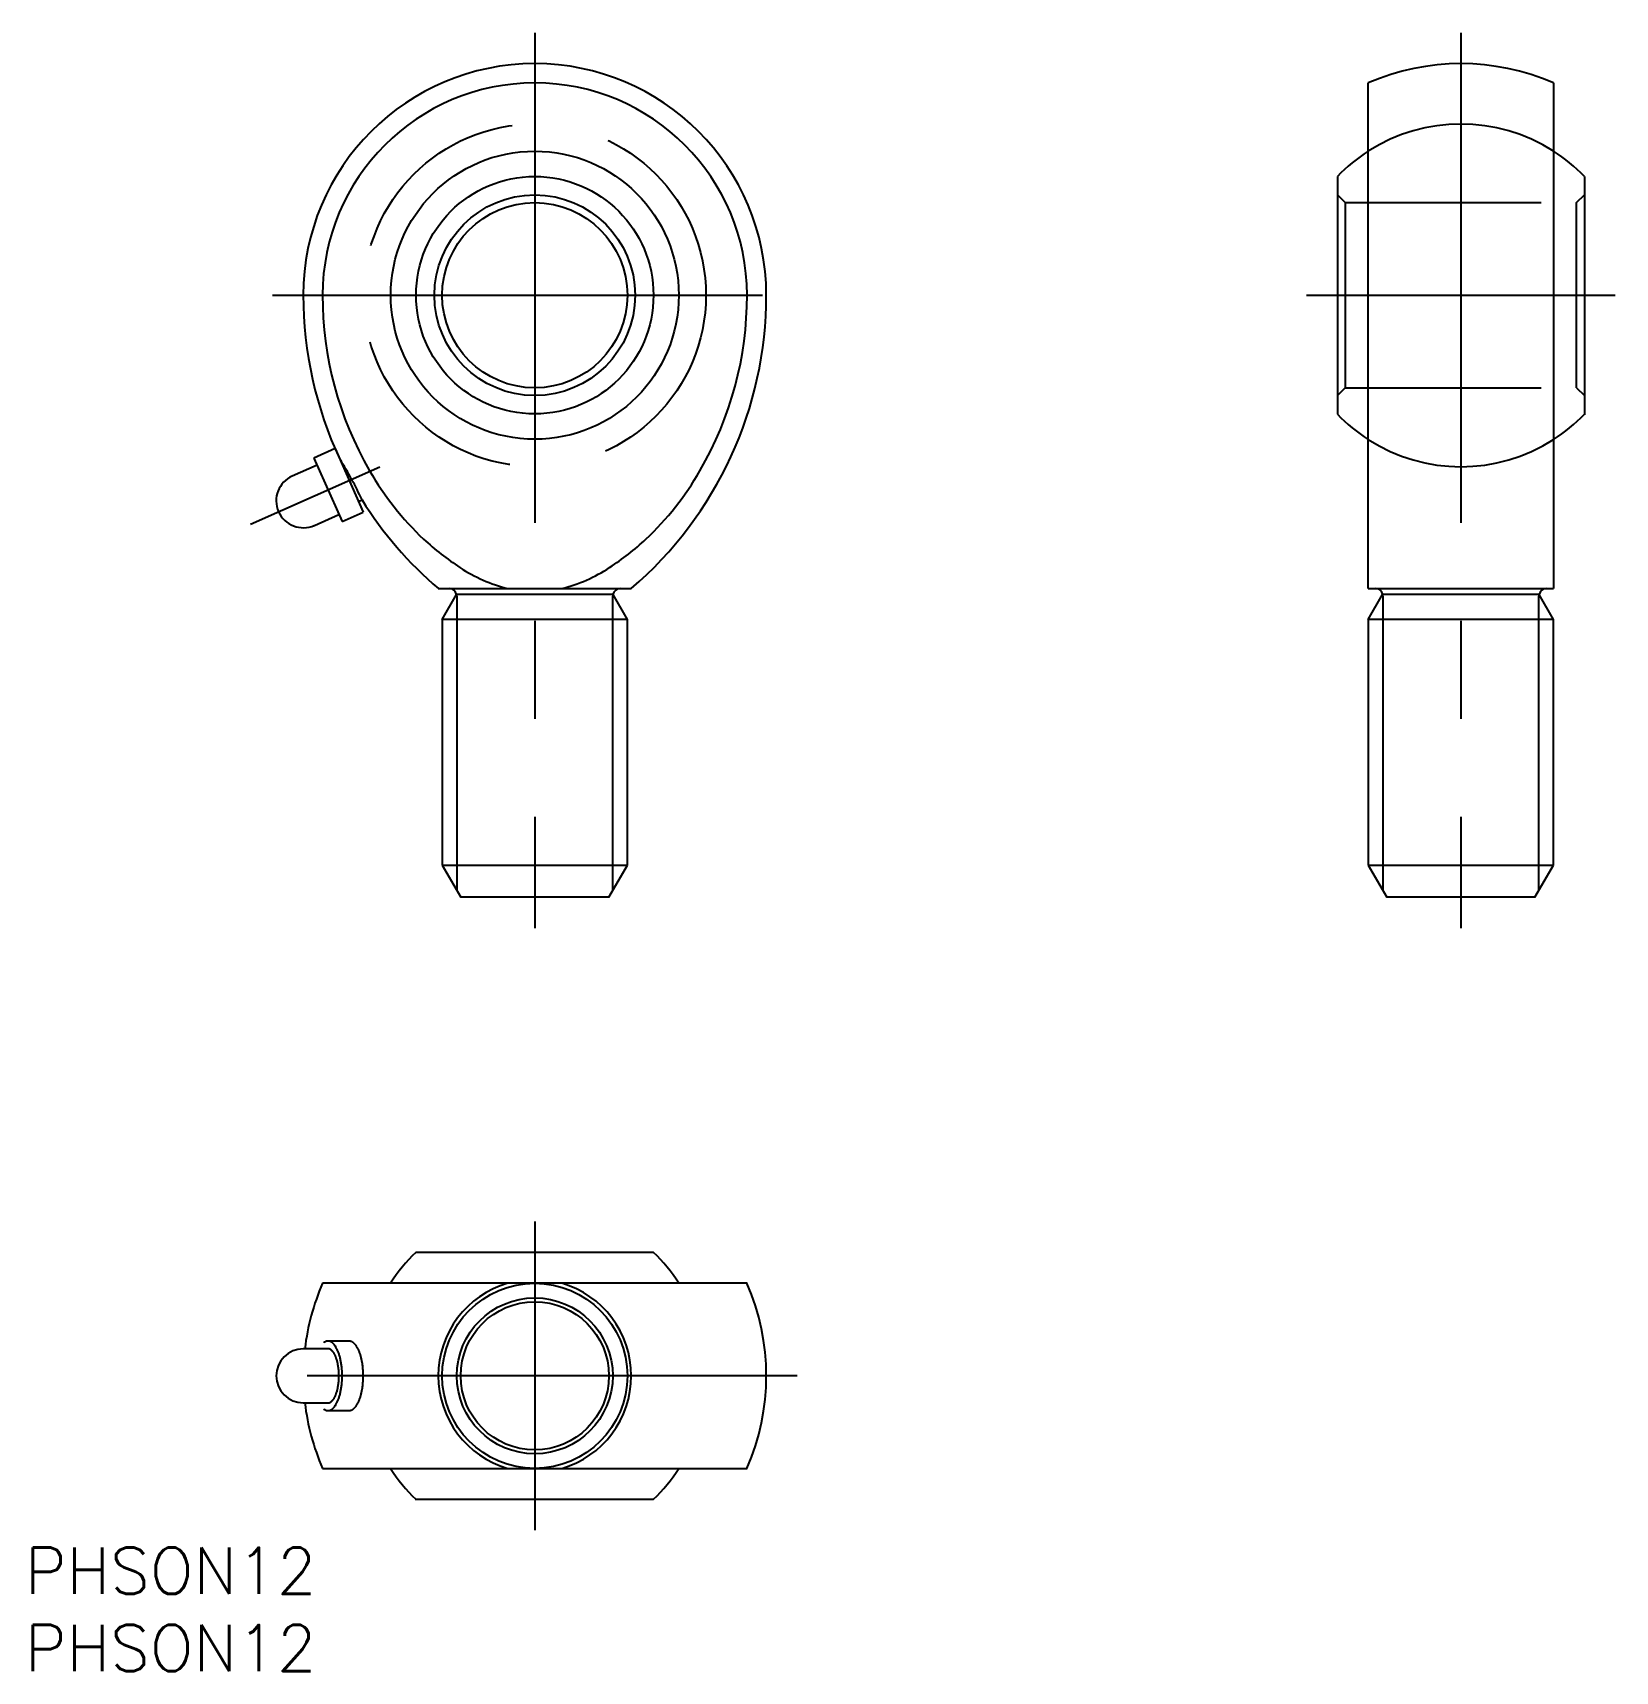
# Model space of a CAD drawing. Extents: x -33 to 70, y -19 to 87.
import ezdxf

# ---------------------------------------------------------------- set-up
doc = ezdxf.new("R2010")
doc.units = 0
doc.linetypes.add('CENTER', pattern=[50.8, 31.75, -6.35, 6.35, -6.35])
doc.linetypes.add('DASHED', pattern=[19.05, 12.7, -6.35])
doc.layers.get('0').update_dxf_attribs({"linetype": 'CONTINUOUS'})
doc.layers.add('CENTER', color=1, linetype='CENTER')
doc.styles.get("Standard").update_dxf_attribs({"font": 'txt.shx', "height": 3, "bigfont": 'bigfont.shx'})

msp = doc.modelspace()

# ---------------------------------------------------------------- linework, layer by layer
at = {"color": 7, "linetype": 'CONTINUOUS'}
for p, q in [((54, 51), (54, 83.75)), ((66, 83.75), (66, 51)), ((52, 77.69), (52, 62.29)), ((68, 77.69), (68, 62.26)), ((-12.94, 60.06), (-14.31, 59.45)), ((-14.31, 59.45), (-12.48, 55.34)), ((-12.94, 60.06), (-11.11, 55.95)), ((-14.11, 59), (-15.71, 58.28)), ((-12.63, 59.38), (-12.64, 59.38)), ((-11.42, 56.64), (-11.19, 56.74)), ((-14.28, 55.09), (-12.69, 55.8)), ((-12.48, 55.34), (-11.11, 55.95)), ((-6.25, 51), (6.25, 51)), ((54, 51), (66, 51)), ((-6, 49), (-5.07, 50.62)), ((5.07, 50.62), (-5.07, 50.62)), ((6, 49), (5.07, 50.62)), ((54, 49), (54.93, 50.62)), ((65.07, 50.62), (54.93, 50.62)), ((66, 49), (65.07, 50.62)), ((6, 49), (-6, 49)), ((-6, 49), (-6, 33.08)), ((6, 33.08), (6, 49)), ((54, 49), (54, 33.08)), ((66, 49), (54, 49)), ((66, 33.08), (66, 49)), ((-6, 33.08), (6, 33.08)), ((-6, 33.08), (-4.8, 31)), ((4.8, 31), (6, 33.08)), ((54, 33.08), (66, 33.08)), ((54, 33.08), (55.2, 31)), ((64.8, 31), (66, 33.08)), ((4.8, 31), (-4.8, 31)), ((64.8, 31), (55.2, 31)), ((7.69, 8), (-7.71, 8)), ((13.75, 6), (-13.75, 6)), ((-12.03, 2.25), (-13.4, 2.25)), ((-13.4, 1.75), (-15, 1.75)), ((-15, -1.75), (-13.4, -1.75)), ((-13.4, -2.25), (-12.03, -2.25)), ((-13.75, -6), (13.75, -6)), ((7.69, -8), (-7.74, -8))]:
    msp.add_line(p, q, dxfattribs=at)
at = {"color": 3, "linetype": 'DASHED'}
for p, q in [((52.5, 76), (52, 76.5)), ((67.5, 76), (68, 76.5)), ((52.5, 76), (67.5, 76)), ((52.5, 76), (52.5, 64)), ((67.5, 64), (67.5, 76)), ((52.5, 64), (52, 63.5)), ((52.5, 64), (67.5, 64)), ((67.5, 64), (68, 63.5))]:
    msp.add_line(p, q, dxfattribs=at)
at = {"color": 3, "linetype": 'CONTINUOUS'}
for p, q in [((-5.05, 50.5), (-5.05, 31.44)), ((5.05, 31.44), (5.05, 50.5)), ((54.95, 50.5), (54.95, 31.44)), ((65.05, 31.44), (65.05, 50.5))]:
    msp.add_line(p, q, dxfattribs=at)
at = {"color": 7, "linetype": 'CONTINUOUS'}
for points in [[(-13.68, -2.14, 0), (-13.66, -2.16, 0), (-13.63, -2.18, 0), (-13.6, -2.19, 0), (-13.58, -2.21, 0), (-13.55, -2.22, 0), (-13.53, -2.23, 0), (-13.5, -2.24, 0), (-13.47, -2.24, 0), (-13.44, -2.25, 0), (-13.42, -2.25, 0), (-13.39, -2.25, 0), (-13.36, -2.25, 0), (-13.34, -2.25, 0), (-13.31, -2.24, 0), (-13.28, -2.23, 0), (-13.26, -2.22, 0), (-13.23, -2.21, 0), (-13.2, -2.2, 0), (-13.18, -2.18, 0), (-13.15, -2.17, 0), (-13.12, -2.15, 0), (-13.1, -2.13, 0), (-13.07, -2.1, 0), (-13.05, -2.08, 0), (-13.02, -2.05, 0), (-13, -2.03, 0), (-12.97, -2, 0), (-12.95, -1.97, 0), (-12.93, -1.93, 0), (-12.9, -1.9, 0), (-12.88, -1.86, 0), (-12.86, -1.82, 0), (-12.84, -1.78, 0), (-12.82, -1.74, 0), (-12.8, -1.7, 0), (-12.78, -1.65, 0), (-12.76, -1.61, 0), (-12.74, -1.56, 0), (-12.72, -1.51, 0), (-12.7, -1.46, 0), (-12.68, -1.41, 0), (-12.67, -1.36, 0), (-12.65, -1.31, 0), (-12.64, -1.25, 0), (-12.62, -1.2, 0), (-12.61, -1.14, 0), (-12.59, -1.08, 0), (-12.58, -1.02, 0), (-12.57, -0.96, 0), (-12.56, -0.9, 0), (-12.55, -0.84, 0), (-12.54, -0.78, 0), (-12.53, -0.72, 0), (-12.52, -0.65, 0), (-12.51, -0.59, 0), (-12.51, -0.53, 0), (-12.5, -0.46, 0), (-12.5, -0.4, 0), (-12.49, -0.33, 0), (-12.49, -0.26, 0), (-12.49, -0.2, 0), (-12.48, -0.13, 0), (-12.48, -0.07, 0), (-12.48, 0, 0), (-12.48, 0.07, 0), (-12.48, 0.13, 0), (-12.49, 0.2, 0), (-12.49, 0.26, 0), (-12.49, 0.33, 0), (-12.5, 0.4, 0), (-12.5, 0.46, 0), (-12.51, 0.53, 0), (-12.51, 0.59, 0), (-12.52, 0.65, 0), (-12.53, 0.72, 0), (-12.54, 0.78, 0), (-12.55, 0.84, 0), (-12.56, 0.9, 0), (-12.57, 0.96, 0), (-12.58, 1.02, 0), (-12.59, 1.08, 0), (-12.61, 1.14, 0), (-12.62, 1.2, 0), (-12.64, 1.25, 0), (-12.65, 1.31, 0), (-12.67, 1.36, 0), (-12.68, 1.41, 0), (-12.7, 1.46, 0), (-12.72, 1.51, 0), (-12.74, 1.56, 0), (-12.76, 1.61, 0), (-12.78, 1.65, 0), (-12.8, 1.7, 0), (-12.82, 1.74, 0), (-12.84, 1.78, 0), (-12.86, 1.82, 0), (-12.88, 1.86, 0), (-12.9, 1.9, 0), (-12.93, 1.93, 0), (-12.95, 1.97, 0), (-12.97, 2, 0), (-13, 2.03, 0), (-13.02, 2.05, 0), (-13.05, 2.08, 0), (-13.07, 2.1, 0), (-13.1, 2.13, 0), (-13.12, 2.15, 0), (-13.15, 2.17, 0), (-13.18, 2.18, 0), (-13.2, 2.2, 0), (-13.23, 2.21, 0), (-13.26, 2.22, 0), (-13.28, 2.23, 0), (-13.31, 2.24, 0), (-13.34, 2.25, 0), (-13.36, 2.25, 0), (-13.39, 2.25, 0), (-13.42, 2.25, 0), (-13.44, 2.25, 0), (-13.47, 2.24, 0), (-13.5, 2.24, 0), (-13.53, 2.23, 0), (-13.55, 2.22, 0), (-13.58, 2.21, 0), (-13.6, 2.19, 0), (-13.63, 2.18, 0), (-13.66, 2.16, 0), (-13.68, 2.14, 0)], [(-12.03, -2.25, 0), (-12, -2.25, 0), (-11.98, -2.25, 0), (-11.96, -2.24, 0), (-11.94, -2.24, 0), (-11.91, -2.23, 0), (-11.89, -2.23, 0), (-11.87, -2.22, 0), (-11.85, -2.21, 0), (-11.83, -2.2, 0), (-11.8, -2.18, 0), (-11.78, -2.17, 0), (-11.76, -2.15, 0), (-11.74, -2.14, 0), (-11.72, -2.12, 0), (-11.7, -2.1, 0), (-11.68, -2.08, 0), (-11.66, -2.06, 0), (-11.64, -2.03, 0), (-11.62, -2.01, 0), (-11.6, -1.98, 0), (-11.58, -1.96, 0), (-11.56, -1.93, 0), (-11.54, -1.9, 0), (-11.52, -1.87, 0), (-11.5, -1.84, 0), (-11.48, -1.81, 0), (-11.46, -1.77, 0), (-11.45, -1.74, 0), (-11.43, -1.7, 0), (-11.41, -1.67, 0), (-11.4, -1.63, 0), (-11.38, -1.59, 0), (-11.36, -1.55, 0), (-11.35, -1.51, 0), (-11.33, -1.47, 0), (-11.32, -1.43, 0), (-11.3, -1.38, 0), (-11.29, -1.34, 0), (-11.28, -1.3, 0), (-11.27, -1.25, 0), (-11.25, -1.2, 0), (-11.24, -1.16, 0), (-11.23, -1.11, 0), (-11.22, -1.06, 0), (-11.21, -1.01, 0), (-11.2, -0.96, 0), (-11.19, -0.91, 0), (-11.18, -0.86, 0), (-11.17, -0.81, 0), (-11.16, -0.76, 0), (-11.16, -0.71, 0), (-11.15, -0.65, 0), (-11.14, -0.6, 0), (-11.14, -0.55, 0), (-11.13, -0.49, 0), (-11.13, -0.44, 0), (-11.12, -0.38, 0), (-11.12, -0.33, 0), (-11.12, -0.28, 0), (-11.12, -0.22, 0), (-11.11, -0.17, 0), (-11.11, -0.11, 0), (-11.11, -0.06, 0), (-11.11, 0, 0), (-11.11, 0.06, 0), (-11.11, 0.11, 0), (-11.11, 0.17, 0), (-11.12, 0.22, 0), (-11.12, 0.28, 0), (-11.12, 0.33, 0), (-11.12, 0.38, 0), (-11.13, 0.44, 0), (-11.13, 0.49, 0), (-11.14, 0.55, 0), (-11.14, 0.6, 0), (-11.15, 0.65, 0), (-11.16, 0.71, 0), (-11.16, 0.76, 0), (-11.17, 0.81, 0), (-11.18, 0.86, 0), (-11.19, 0.91, 0), (-11.2, 0.96, 0), (-11.21, 1.01, 0), (-11.22, 1.06, 0), (-11.23, 1.11, 0), (-11.24, 1.16, 0), (-11.25, 1.2, 0), (-11.27, 1.25, 0), (-11.28, 1.3, 0), (-11.29, 1.34, 0), (-11.3, 1.38, 0), (-11.32, 1.43, 0), (-11.33, 1.47, 0), (-11.35, 1.51, 0), (-11.36, 1.55, 0), (-11.38, 1.59, 0), (-11.4, 1.63, 0), (-11.41, 1.67, 0), (-11.43, 1.7, 0), (-11.45, 1.74, 0), (-11.46, 1.77, 0), (-11.48, 1.81, 0), (-11.5, 1.84, 0), (-11.52, 1.87, 0), (-11.54, 1.9, 0), (-11.56, 1.93, 0), (-11.58, 1.96, 0), (-11.6, 1.98, 0), (-11.62, 2.01, 0), (-11.64, 2.03, 0), (-11.66, 2.06, 0), (-11.68, 2.08, 0), (-11.7, 2.1, 0), (-11.72, 2.12, 0), (-11.74, 2.14, 0), (-11.76, 2.15, 0), (-11.78, 2.17, 0), (-11.8, 2.18, 0), (-11.83, 2.2, 0), (-11.85, 2.21, 0), (-11.87, 2.22, 0), (-11.89, 2.23, 0), (-11.91, 2.23, 0), (-11.94, 2.24, 0), (-11.96, 2.24, 0), (-11.98, 2.25, 0), (-12, 2.25, 0), (-12.03, 2.25, 0)], [(-13.4, -1.75, 0), (-13.38, -1.75, 0), (-13.36, -1.75, 0), (-13.34, -1.75, 0), (-13.33, -1.74, 0), (-13.31, -1.74, 0), (-13.29, -1.73, 0), (-13.28, -1.72, 0), (-13.26, -1.72, 0), (-13.24, -1.71, 0), (-13.22, -1.7, 0), (-13.21, -1.69, 0), (-13.19, -1.67, 0), (-13.17, -1.66, 0), (-13.16, -1.65, 0), (-13.14, -1.63, 0), (-13.12, -1.62, 0), (-13.11, -1.6, 0), (-13.09, -1.58, 0), (-13.08, -1.56, 0), (-13.06, -1.54, 0), (-13.05, -1.52, 0), (-13.03, -1.5, 0), (-13.02, -1.48, 0), (-13, -1.46, 0), (-12.99, -1.43, 0), (-12.97, -1.41, 0), (-12.96, -1.38, 0), (-12.95, -1.35, 0), (-12.93, -1.33, 0), (-12.92, -1.3, 0), (-12.91, -1.27, 0), (-12.89, -1.24, 0), (-12.88, -1.21, 0), (-12.87, -1.18, 0), (-12.86, -1.14, 0), (-12.85, -1.11, 0), (-12.84, -1.08, 0), (-12.83, -1.04, 0), (-12.81, -1.01, 0), (-12.8, -0.97, 0), (-12.8, -0.94, 0), (-12.79, -0.9, 0), (-12.78, -0.86, 0), (-12.77, -0.82, 0), (-12.76, -0.79, 0), (-12.75, -0.75, 0), (-12.75, -0.71, 0), (-12.74, -0.67, 0), (-12.73, -0.63, 0), (-12.73, -0.59, 0), (-12.72, -0.55, 0), (-12.72, -0.51, 0), (-12.71, -0.47, 0), (-12.71, -0.43, 0), (-12.7, -0.38, 0), (-12.7, -0.34, 0), (-12.7, -0.3, 0), (-12.69, -0.26, 0), (-12.69, -0.21, 0), (-12.69, -0.17, 0), (-12.69, -0.13, 0), (-12.69, -0.09, 0), (-12.69, -0.04, 0), (-12.69, 0, 0), (-12.69, 0.04, 0), (-12.69, 0.09, 0), (-12.69, 0.13, 0), (-12.69, 0.17, 0), (-12.69, 0.21, 0), (-12.69, 0.26, 0), (-12.7, 0.3, 0), (-12.7, 0.34, 0), (-12.7, 0.38, 0), (-12.71, 0.43, 0), (-12.71, 0.47, 0), (-12.72, 0.51, 0), (-12.72, 0.55, 0), (-12.73, 0.59, 0), (-12.73, 0.63, 0), (-12.74, 0.67, 0), (-12.75, 0.71, 0), (-12.75, 0.75, 0), (-12.76, 0.79, 0), (-12.77, 0.82, 0), (-12.78, 0.86, 0), (-12.79, 0.9, 0), (-12.8, 0.94, 0), (-12.8, 0.97, 0), (-12.81, 1.01, 0), (-12.83, 1.04, 0), (-12.84, 1.08, 0), (-12.85, 1.11, 0), (-12.86, 1.14, 0), (-12.87, 1.18, 0), (-12.88, 1.21, 0), (-12.89, 1.24, 0), (-12.91, 1.27, 0), (-12.92, 1.3, 0), (-12.93, 1.33, 0), (-12.95, 1.35, 0), (-12.96, 1.38, 0), (-12.97, 1.41, 0), (-12.99, 1.43, 0), (-13, 1.46, 0), (-13.02, 1.48, 0), (-13.03, 1.5, 0), (-13.05, 1.52, 0), (-13.06, 1.54, 0), (-13.08, 1.56, 0), (-13.09, 1.58, 0), (-13.11, 1.6, 0), (-13.12, 1.62, 0), (-13.14, 1.63, 0), (-13.16, 1.65, 0), (-13.17, 1.66, 0), (-13.19, 1.67, 0), (-13.21, 1.69, 0), (-13.22, 1.7, 0), (-13.24, 1.71, 0), (-13.26, 1.72, 0), (-13.28, 1.72, 0), (-13.29, 1.73, 0), (-13.31, 1.74, 0), (-13.33, 1.74, 0), (-13.34, 1.75, 0), (-13.36, 1.75, 0), (-13.38, 1.75, 0), (-13.4, 1.75, 0)]]:
    msp.add_polyline3d(points, dxfattribs=at)
at = {"color": 3, "linetype": 'DASHED'}
msp.add_circle((0, 70), 11.09, dxfattribs=at)
at = {"color": 7, "linetype": 'CONTINUOUS'}
for centre, radius in [((0, 70), 9.33), ((0, 70), 7.69), ((0, 70), 6.5), ((0, 70), 6), ((0, 0), 6), ((0, 0), 4.8)]:
    msp.add_circle(centre, radius, dxfattribs=at)
at = {"color": 3, "linetype": 'CONTINUOUS'}
msp.add_circle((0, 0), 5.05, dxfattribs=at)
at = {"color": 7, "linetype": 'CONTINUOUS'}
for centre, radius, start, end in [((0, 70), 15, 0, 180), ((60, 70), 15, 66.4218, 113.5782), ((0, 70), 13.75, 0, 180), ((60, 69.98), 11.11, 122.679, 136.0471), ((60, 69.98), 11.11, 43.9529, 57.321), ((10, 70), 25, 180, 205.1384), ((8.81, 69.96), 22.56, 179.8927, 210.1349), ((-10, 70), 25, 310.5358, 0), ((-8.81, 69.96), 22.56, 329.8651, 0.1073), ((60, 70), 11.11, 223.9529, 237.321), ((60, 70), 11.11, 302.679, 316.0471), ((-33.82, 46.12), 25, 25.1384, 32.0402), ((6.56, 68.65), 19.96, 210.1286, 226.4025), ((-6.56, 68.65), 19.96, 313.5975, 329.8714), ((-15, 56.69), 1.75, 114, 294), ((10, 70), 25, 212.0402, 229.4642), ((3.56, 65.54), 15.63, 226.4953, 237.4462), ((-3.56, 65.54), 15.63, 302.5538, 313.5047), ((0.85, 61.14), 10.47, 237.04, 255.6831), ((-0.85, 61.14), 10.47, 284.3169, 302.96), ((-5.55, 50.5), 0.5, 13.4668, 90), ((5.55, 50.5), 0.5, 90, 166.5332), ((54.45, 50.5), 0.5, 13.4668, 90), ((65.55, 50.5), 0.5, 90, 166.5332), ((0, 0), 11.11, 133.9529, 147.321), ((-0.02, 0), 11.11, 32.679, 46.0471), ((0, 0), 15, 156.4218, 173.3002), ((0, 0), 6.25, 106.1996, 253.8004), ((0, 0), 6.25, 286.1996, 73.8004), ((0, 0), 15, 336.4218, 23.5782), ((-15, 0), 1.75, 90, 270), ((0, 0), 15, 186.6998, 203.5782), ((0, 0), 11.11, 212.679, 226.0471), ((-0.02, 0), 11.11, 313.9529, 327.321)]:
    msp.add_arc(centre, radius, start, end, dxfattribs=at)
at = {"color": 3, "linetype": 'DASHED'}
for centre, start, end in [((60, 69.98), 57.321, 122.679), ((60, 70), 237.321, 302.679)]:
    msp.add_arc(centre, 11.11, start, end, dxfattribs=at)
at = {"color": 3, "linetype": 'CONTINUOUS'}
for centre, start, end in [((-5.55, 50.5), 0, 13.4668), ((5.55, 50.5), 166.5332, 180), ((54.45, 50.5), 0, 13.4668), ((65.55, 50.5), 166.5332, 180)]:
    msp.add_arc(centre, 0.5, start, end, dxfattribs=at)
at = {"layer": 'CENTER', "color": 1, "linetype": 'CENTER'}
for p, q in [((0, 87), (0, 29)), ((60, 87), (60, 29)), ((-17, 70), (17, 70)), ((50, 70), (70, 70)), ((-18.42, 55.16), (-10.04, 58.89)), ((0, 10), (0, -10)), ((17, 0), (-18.75, 0))]:
    msp.add_line(p, q, dxfattribs=at)

# ---------------------------------------------------------------- texts
at = {"color": 7, "linetype": 'CONTINUOUS'}
for p in [(-33.04, -14.13), (-33.04, -19.13)]:
    msp.add_text('PHSON12', height=3, dxfattribs=at).set_placement(p)

doc.saveas('drawing.dxf')
